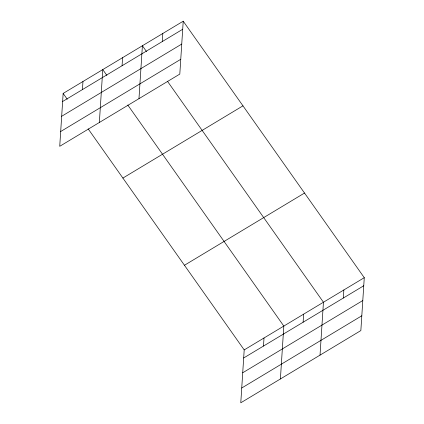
<?xml version="1.0" encoding="UTF-8"?>
<svg xmlns="http://www.w3.org/2000/svg" width="424" height="424" viewBox="0 0 424 424"><rect width="100%" height="100%" fill="white"/><g stroke="black" fill="none" stroke-linecap="round" stroke-linejoin="round"><path stroke-width="0.64" d="M63.15 93.423L59.731 146.317L179.803 74.094L183.221 21.2L63.15 93.423L67.257 99.243M82.442 89.581L82.961 81.509M99.354 122.483L102.772 69.589L106.88 75.408M122.064 65.746L122.584 57.675M138.977 98.649L142.4 45.755L146.508 51.574M162.286 41.552L162.811 33.48M88.165 128.87L244.198 349.906L240.779 402.8L360.851 330.577L364.269 277.683L183.221 21.2M263.49 346.064L264.009 337.986M280.402 378.966L283.82 326.072L127.794 105.035M303.112 322.229L303.632 314.152M320.025 355.132L323.448 302.238L167.416 81.201M343.339 298.035L343.859 289.958M62.625 101.5L182.702 29.272M61.671 116.287L181.742 44.064M60.685 131.53L180.757 59.302M122.896 178.064L242.968 105.841M184.451 265.265L304.527 193.042M244.198 349.906L364.269 277.683M243.678 357.978L363.75 285.755M242.719 372.77L362.79 300.547M241.733 388.008L361.81 315.785"/></g></svg>
